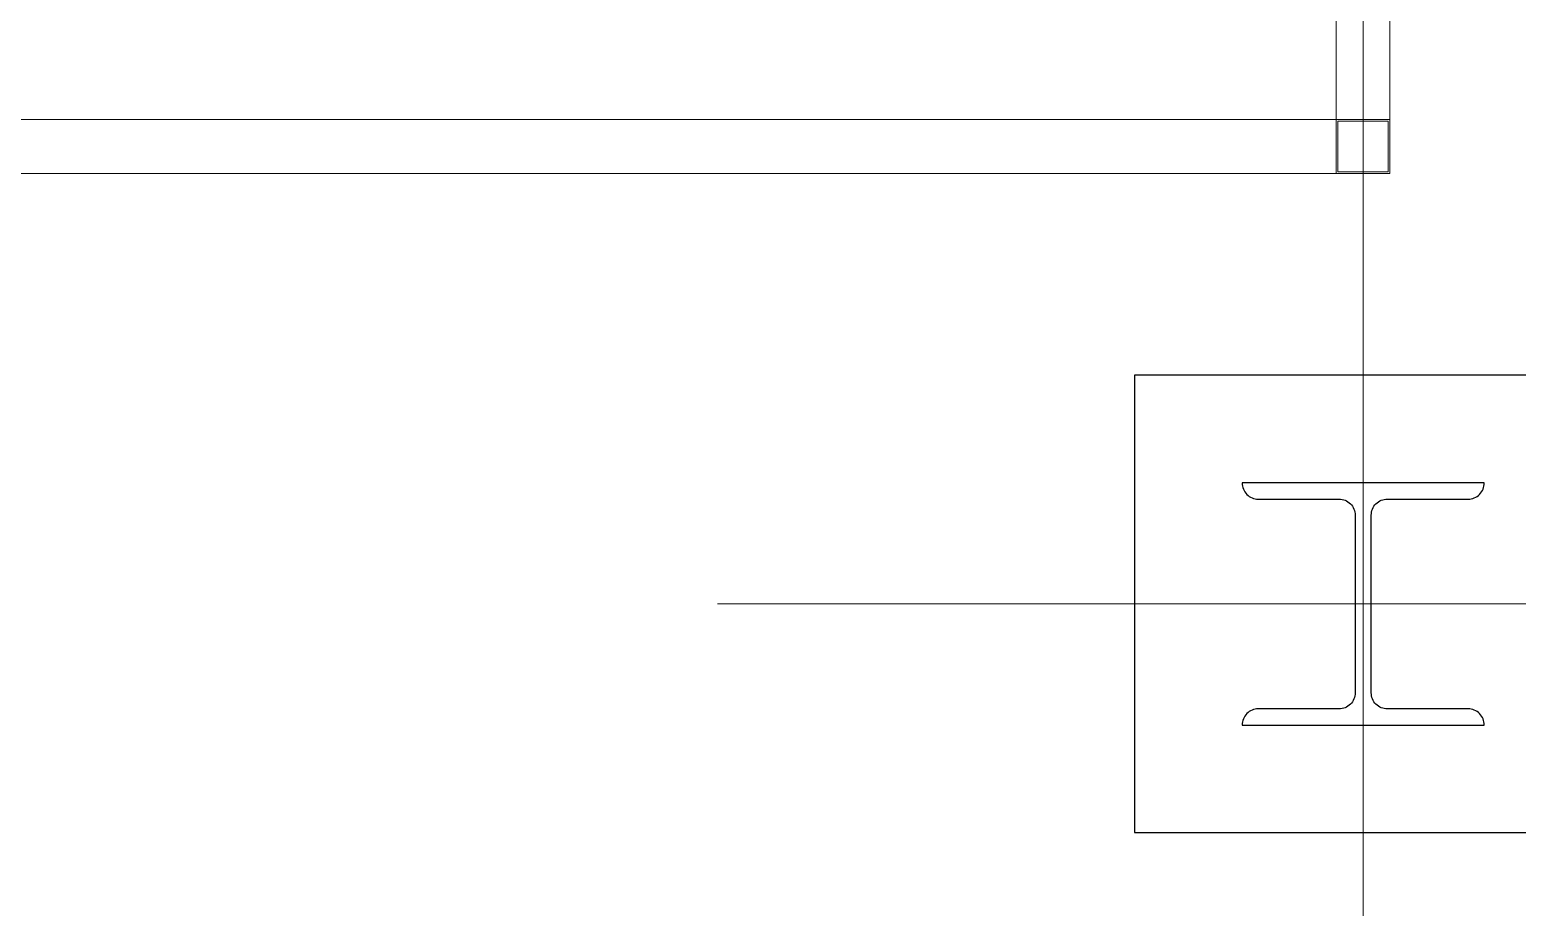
# Model space of a CAD drawing. Extents: x -681219 to -550379, y -242630 to -158199.
# Drawn here: x -669433 to -666669, y -212480 to -210849 of the extents above; entities that cross this region are included whole.
import ezdxf
from ezdxf.lldxf.tags import DXFTag

# ---------------------------------------------------------------- set-up
doc = ezdxf.new("R2010")
doc.units = 0
doc.header["$LTSCALE"] = 1000
doc.linetypes.add('DASHED2', pattern=[9.525, 6.35, -3.175])
doc.layers.get('0').update_dxf_attribs({"linetype": 'CONTINUOUS'})
for name, color, linetype, lineweight in [('famsun', 7, 'CONTINUOUS', 0), ('future', 4, 'DASHED2', 0), ('轴网_轴线', 1, 'CENTER2', 0)]:
    doc.layers.add(name, color=color, linetype=linetype, lineweight=lineweight)
doc.layers.add('GY_Bj_Hatch', color=9, linetype='CONTINUOUS')
tags = doc.linetypes.add('CENTER2', pattern=[28.575, 19.05, -3.175, 3.175, -3.175]).pattern_tags.tags
tags[10:11] = [DXFTag(74, 4), DXFTag(75, 0), DXFTag(340, '0'), DXFTag(46, 0.0), DXFTag(50, 0.0), DXFTag(44, 0.0), DXFTag(45, 0.0)]
tags[8:9] = [DXFTag(74, 4), DXFTag(75, 0), DXFTag(340, '0'), DXFTag(46, 0.0), DXFTag(50, 0.0), DXFTag(44, 0.0), DXFTag(45, 0.0)]
tags[6:7] = [DXFTag(74, 4), DXFTag(75, 0), DXFTag(340, '0'), DXFTag(46, 0.0), DXFTag(50, 0.0), DXFTag(44, 0.0), DXFTag(45, 0.0)]
tags[4:5] = [DXFTag(74, 4), DXFTag(75, 0), DXFTag(340, '0'), DXFTag(46, 0.0), DXFTag(50, 0.0), DXFTag(44, 0.0), DXFTag(45, 0.0)]

# ---------------------------------------------------------------- blocks, each defined once
blk = doc.blocks.new('轴网FB0EDE194AE0F5E0')
at = {"layer": 'GY_Bj_Hatch', "color": 255}
blk.add_lwpolyline([(42575, 15425), (43425, 15425), (43425, 14575), (42575, 14575)], close=True, dxfattribs=at)
blk.add_lwpolyline([(42775, 15225), (43225, 15225, -0.414214), (43195, 15195), (43045, 15195, 0.414214), (43015, 15165), (43015, 14835, 0.414214), (43045, 14805), (43195, 14805, -0.414214), (43225, 14775), (42775, 14775, -0.414214), (42805, 14805), (42955, 14805, 0.414214), (42985, 14835), (42985, 15165, 0.414214), (42955, 15195), (42805, 15195, -0.414214)], format="xyb", close=True, dxfattribs=at)
at = {"layer": '轴网_轴线'}
for p, q in [((43000, -1200), (43000, 23700)), ((-1200, 15000), (44200, 15000))]:
    blk.add_line(p, q, dxfattribs=at)
blk = doc.blocks.new('*U130')
at = {"color": 0, "linetype": 'ByBlock', "lineweight": -2, "ltscale": 0.5}
for points in [[(-1550.6, -1550), (1549.4, -1550), (1549.4, 1550), (-1550.6, 1550)], [(-1450.6, -1450), (1449.4, -1450), (1449.4, 1450), (-1450.6, 1450)]]:
    blk.add_lwpolyline(points, close=True, dxfattribs=at)
at = {"color": 0, "linetype": 'ByBlock', "lineweight": -2}
for points in [[(1549.4, -1450), (1449.4, -1450), (1449.4, -1550), (1549.4, -1550)], [(1546.4, -1453), (1452.4, -1453), (1452.4, -1547), (1546.4, -1547)]]:
    blk.add_lwpolyline(points, close=True, dxfattribs=at)

msp = doc.modelspace()

# ---------------------------------------------------------------- block references
at = {"layer": 'famsun', "xscale": -1}
msp.add_blockref('轴网FB0EDE194AE0F5E0', (-623955.4609, -226916.6983), dxfattribs=at)
at = {"layer": 'future'}
msp.add_blockref('*U130', (-668455.1907, -209566.3401), dxfattribs=at)

doc.saveas('drawing.dxf')
